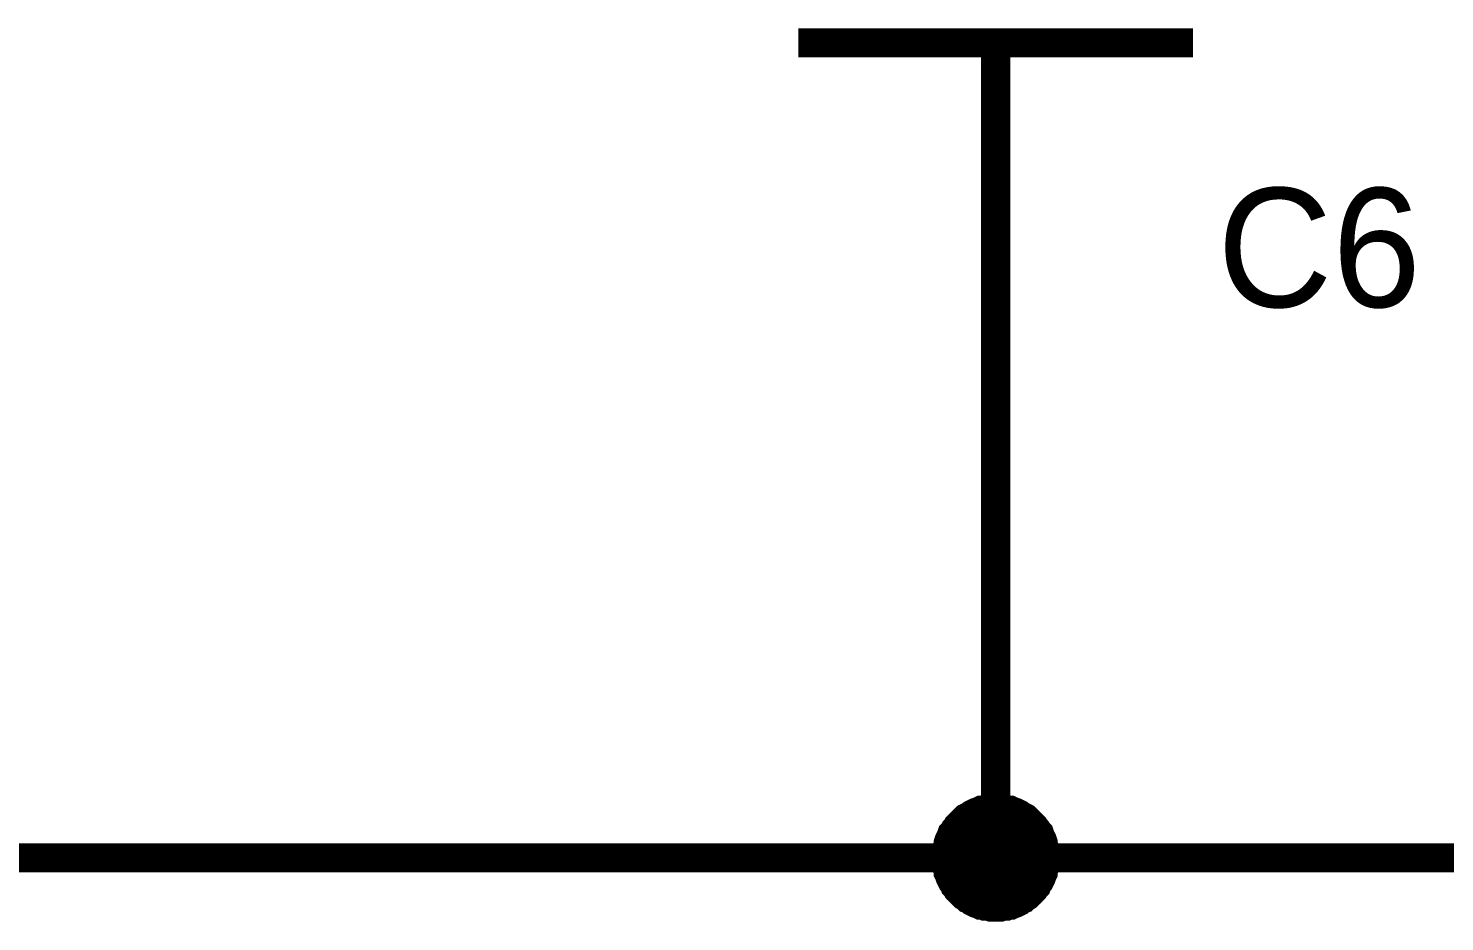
# Model space of a CAD drawing. Header units: millimetres. Extents: x 0 to 11.5, y 0 to 7.6.
# Drawn here: x 5.808 to 6.382, y 2.574 to 2.936 of the extents above; entities that cross this region are included whole.
import ezdxf

# ---------------------------------------------------------------- set-up
doc = ezdxf.new("R2010")
doc.units = ezdxf.units.MM
doc.header["$MEASUREMENT"] = 0
doc.layers.add('Sheet', color=255, linetype='Continuous')

msp = doc.modelspace()

# ---------------------------------------------------------------- linework, layer by layer
at = {"layer": 'Sheet'}
for points, const_width in [([(6.27992, 2.92992), (6.12012, 2.92992)], 0.0118), ([(6.20002, 2.89976), (6.20002, 2.92992)], 0.0118), ([(6.20002, 2.89976), (6.20002, 2.79986)], 0.0118), ([(6.20002, 2.79986), (6.20002, 2.59968), (5.70025, 2.59968)], 0.0118), ([(6.18004, 2.59968), (6.18004, 2.60081), (6.18004, 2.60194), (6.18042, 2.6027), (6.18042, 2.60383), (6.1808, 2.60458), (6.1808, 2.60571), (6.18117, 2.60685), (6.18155, 2.6076), (6.18193, 2.60835), (6.18231, 2.60948), (6.18306, 2.61024), (6.18344, 2.61099), (6.18419, 2.61175), (6.18457, 2.6125), (6.18532, 2.61325), (6.18607, 2.61401), (6.18645, 2.61438), (6.18721, 2.61514), (6.18796, 2.61589), (6.18871, 2.61627), (6.18984, 2.61665), (6.1906, 2.6174), (6.19135, 2.61778), (6.1921, 2.61815), (6.19324, 2.61853), (6.19399, 2.61891), (6.19512, 2.61891), (6.19587, 2.61929), (6.197, 2.61929), (6.19814, 2.61966), (6.19889, 2.61966), (6.20002, 2.61966)], 0.0118), ([(6.18004, 2.59968), (6.18004, 2.60081), (6.18004, 2.60194), (6.18042, 2.6027), (6.18042, 2.60383), (6.1808, 2.60458), (6.1808, 2.60571), (6.18117, 2.60685), (6.18155, 2.6076), (6.18193, 2.60835), (6.18231, 2.60948), (6.18306, 2.61024), (6.18344, 2.61099), (6.18419, 2.61175), (6.18457, 2.6125), (6.18532, 2.61325), (6.18607, 2.61401), (6.18645, 2.61438), (6.18721, 2.61514), (6.18796, 2.61589), (6.18871, 2.61627), (6.18984, 2.61665), (6.1906, 2.6174), (6.19135, 2.61778), (6.1921, 2.61815), (6.19324, 2.61853), (6.19399, 2.61891), (6.19512, 2.61891), (6.19587, 2.61929), (6.197, 2.61929), (6.19814, 2.61966), (6.19889, 2.61966), (6.20002, 2.61966)], 0.0118), ([(6.18004, 2.59968), (6.18004, 2.60081), (6.18004, 2.60194), (6.18042, 2.6027), (6.18042, 2.60383), (6.1808, 2.60458), (6.1808, 2.60571), (6.18117, 2.60685), (6.18155, 2.6076), (6.18193, 2.60835), (6.18231, 2.60948), (6.18306, 2.61024), (6.18344, 2.61099), (6.18419, 2.61175), (6.18457, 2.6125), (6.18532, 2.61325), (6.18607, 2.61401), (6.18645, 2.61438), (6.18721, 2.61514), (6.18796, 2.61589), (6.18871, 2.61627), (6.18984, 2.61665), (6.1906, 2.6174), (6.19135, 2.61778), (6.1921, 2.61815), (6.19324, 2.61853), (6.19399, 2.61891), (6.19512, 2.61891), (6.19587, 2.61929), (6.197, 2.61929), (6.19814, 2.61966), (6.19889, 2.61966), (6.20002, 2.61966)], 0.0118), ([(6.18004, 2.59968), (6.18004, 2.60081), (6.18004, 2.60194), (6.18042, 2.6027), (6.18042, 2.60383), (6.1808, 2.60458), (6.1808, 2.60571), (6.18117, 2.60685), (6.18155, 2.6076), (6.18193, 2.60835), (6.18231, 2.60948), (6.18306, 2.61024), (6.18344, 2.61099), (6.18419, 2.61175), (6.18457, 2.6125), (6.18532, 2.61325), (6.18607, 2.61401), (6.18645, 2.61438), (6.18721, 2.61514), (6.18796, 2.61589), (6.18871, 2.61627), (6.18984, 2.61665), (6.1906, 2.6174), (6.19135, 2.61778), (6.1921, 2.61815), (6.19324, 2.61853), (6.19399, 2.61891), (6.19512, 2.61891), (6.19587, 2.61929), (6.197, 2.61929), (6.19814, 2.61966), (6.19889, 2.61966), (6.20002, 2.61966)], 0.0118), ([(6.18004, 2.59968), (6.18004, 2.60081), (6.18004, 2.60194), (6.18042, 2.6027), (6.18042, 2.60383), (6.1808, 2.60458), (6.1808, 2.60571), (6.18117, 2.60685), (6.18155, 2.6076), (6.18193, 2.60835), (6.18231, 2.60948), (6.18306, 2.61024), (6.18344, 2.61099), (6.18419, 2.61175), (6.18457, 2.6125), (6.18532, 2.61325), (6.18607, 2.61401), (6.18645, 2.61438), (6.18721, 2.61514), (6.18796, 2.61589), (6.18871, 2.61627), (6.18984, 2.61665), (6.1906, 2.6174), (6.19135, 2.61778), (6.1921, 2.61815), (6.19324, 2.61853), (6.19399, 2.61891), (6.19512, 2.61891), (6.19587, 2.61929), (6.197, 2.61929), (6.19814, 2.61966), (6.19889, 2.61966), (6.20002, 2.61966)], 0.0039), ([(6.18004, 2.59968), (6.18004, 2.60081), (6.18004, 2.60194), (6.18042, 2.6027), (6.18042, 2.60383), (6.1808, 2.60458), (6.1808, 2.60571), (6.18117, 2.60685), (6.18155, 2.6076), (6.18193, 2.60835), (6.18231, 2.60948), (6.18306, 2.61024), (6.18344, 2.61099), (6.18419, 2.61175), (6.18457, 2.6125), (6.18532, 2.61325), (6.18607, 2.61401), (6.18645, 2.61438), (6.18721, 2.61514), (6.18796, 2.61589), (6.18871, 2.61627), (6.18984, 2.61665), (6.1906, 2.6174), (6.19135, 2.61778), (6.1921, 2.61815), (6.19324, 2.61853), (6.19399, 2.61891), (6.19512, 2.61891), (6.19587, 2.61929), (6.197, 2.61929), (6.19814, 2.61966), (6.19889, 2.61966), (6.20002, 2.61966)], 0.0039), ([(6.18004, 2.59968), (6.18004, 2.60081), (6.18004, 2.60194), (6.18042, 2.6027), (6.18042, 2.60383), (6.1808, 2.60458), (6.1808, 2.60571), (6.18117, 2.60685), (6.18155, 2.6076), (6.18193, 2.60835), (6.18231, 2.60948), (6.18306, 2.61024), (6.18344, 2.61099), (6.18419, 2.61175), (6.18457, 2.6125), (6.18532, 2.61325), (6.18607, 2.61401), (6.18645, 2.61438), (6.18721, 2.61514), (6.18796, 2.61589), (6.18871, 2.61627), (6.18984, 2.61665), (6.1906, 2.6174), (6.19135, 2.61778), (6.1921, 2.61815), (6.19324, 2.61853), (6.19399, 2.61891), (6.19512, 2.61891), (6.19587, 2.61929), (6.197, 2.61929), (6.19814, 2.61966), (6.19889, 2.61966), (6.20002, 2.61966)], 0.0039), ([(6.18004, 2.59968), (6.18004, 2.60081), (6.18004, 2.60194), (6.18042, 2.6027), (6.18042, 2.60383), (6.1808, 2.60458), (6.1808, 2.60571), (6.18117, 2.60685), (6.18155, 2.6076), (6.18193, 2.60835), (6.18231, 2.60948), (6.18306, 2.61024), (6.18344, 2.61099), (6.18419, 2.61175), (6.18457, 2.6125), (6.18532, 2.61325), (6.18607, 2.61401), (6.18645, 2.61438), (6.18721, 2.61514), (6.18796, 2.61589), (6.18871, 2.61627), (6.18984, 2.61665), (6.1906, 2.6174), (6.19135, 2.61778), (6.1921, 2.61815), (6.19324, 2.61853), (6.19399, 2.61891), (6.19512, 2.61891), (6.19587, 2.61929), (6.197, 2.61929), (6.19814, 2.61966), (6.19889, 2.61966), (6.20002, 2.61966)], 0.0039), ([(6.20002, 2.61966), (6.20002, 2.61966)], 0.0118), ([(6.20002, 2.61966), (6.20115, 2.61966), (6.2019, 2.61966), (6.20303, 2.61929), (6.20417, 2.61929), (6.20492, 2.61891), (6.20605, 2.61891), (6.2068, 2.61853), (6.20793, 2.61815), (6.20869, 2.61778), (6.20944, 2.6174), (6.2102, 2.61665), (6.21133, 2.61627), (6.21208, 2.61589), (6.21283, 2.61514), (6.21359, 2.61438), (6.21396, 2.61401), (6.21472, 2.61325), (6.21547, 2.6125), (6.21585, 2.61175), (6.2166, 2.61099), (6.21698, 2.61024), (6.21773, 2.60948), (6.21811, 2.60835), (6.21849, 2.6076), (6.21886, 2.60685), (6.21924, 2.60571), (6.21924, 2.60458), (6.21962, 2.60383), (6.21962, 2.6027), (6.22, 2.60194), (6.22, 2.60081), (6.22, 2.59968)], 0.0118), ([(6.20002, 2.61966), (6.20002, 2.61966)], 0.0118), ([(6.20002, 2.61966), (6.20115, 2.61966), (6.2019, 2.61966), (6.20303, 2.61929), (6.20417, 2.61929), (6.20492, 2.61891), (6.20605, 2.61891), (6.2068, 2.61853), (6.20793, 2.61815), (6.20869, 2.61778), (6.20944, 2.6174), (6.2102, 2.61665), (6.21133, 2.61627), (6.21208, 2.61589), (6.21283, 2.61514), (6.21359, 2.61438), (6.21396, 2.61401), (6.21472, 2.61325), (6.21547, 2.6125), (6.21585, 2.61175), (6.2166, 2.61099), (6.21698, 2.61024), (6.21773, 2.60948), (6.21811, 2.60835), (6.21849, 2.6076), (6.21886, 2.60685), (6.21924, 2.60571), (6.21924, 2.60458), (6.21962, 2.60383), (6.21962, 2.6027), (6.22, 2.60194), (6.22, 2.60081), (6.22, 2.59968)], 0.0118), ([(6.20002, 2.61966), (6.20002, 2.61966)], 0.0118), ([(6.20002, 2.61966), (6.20115, 2.61966), (6.2019, 2.61966), (6.20303, 2.61929), (6.20417, 2.61929), (6.20492, 2.61891), (6.20605, 2.61891), (6.2068, 2.61853), (6.20793, 2.61815), (6.20869, 2.61778), (6.20944, 2.6174), (6.2102, 2.61665), (6.21133, 2.61627), (6.21208, 2.61589), (6.21283, 2.61514), (6.21359, 2.61438), (6.21396, 2.61401), (6.21472, 2.61325), (6.21547, 2.6125), (6.21585, 2.61175), (6.2166, 2.61099), (6.21698, 2.61024), (6.21773, 2.60948), (6.21811, 2.60835), (6.21849, 2.6076), (6.21886, 2.60685), (6.21924, 2.60571), (6.21924, 2.60458), (6.21962, 2.60383), (6.21962, 2.6027), (6.22, 2.60194), (6.22, 2.60081), (6.22, 2.59968)], 0.0118), ([(6.20002, 2.61966), (6.20002, 2.61966)], 0.0118), ([(6.20002, 2.61966), (6.20115, 2.61966), (6.2019, 2.61966), (6.20303, 2.61929), (6.20417, 2.61929), (6.20492, 2.61891), (6.20605, 2.61891), (6.2068, 2.61853), (6.20793, 2.61815), (6.20869, 2.61778), (6.20944, 2.6174), (6.2102, 2.61665), (6.21133, 2.61627), (6.21208, 2.61589), (6.21283, 2.61514), (6.21359, 2.61438), (6.21396, 2.61401), (6.21472, 2.61325), (6.21547, 2.6125), (6.21585, 2.61175), (6.2166, 2.61099), (6.21698, 2.61024), (6.21773, 2.60948), (6.21811, 2.60835), (6.21849, 2.6076), (6.21886, 2.60685), (6.21924, 2.60571), (6.21924, 2.60458), (6.21962, 2.60383), (6.21962, 2.6027), (6.22, 2.60194), (6.22, 2.60081), (6.22, 2.59968)], 0.0118), ([(6.20002, 2.61966), (6.20002, 2.61966)], 0.0039), ([(6.20002, 2.61966), (6.20115, 2.61966), (6.2019, 2.61966), (6.20303, 2.61929), (6.20417, 2.61929), (6.20492, 2.61891), (6.20605, 2.61891), (6.2068, 2.61853), (6.20793, 2.61815), (6.20869, 2.61778), (6.20944, 2.6174), (6.2102, 2.61665), (6.21133, 2.61627), (6.21208, 2.61589), (6.21283, 2.61514), (6.21359, 2.61438), (6.21396, 2.61401), (6.21472, 2.61325), (6.21547, 2.6125), (6.21585, 2.61175), (6.2166, 2.61099), (6.21698, 2.61024), (6.21773, 2.60948), (6.21811, 2.60835), (6.21849, 2.6076), (6.21886, 2.60685), (6.21924, 2.60571), (6.21924, 2.60458), (6.21962, 2.60383), (6.21962, 2.6027), (6.22, 2.60194), (6.22, 2.60081), (6.22, 2.59968)], 0.0039), ([(6.20002, 2.61966), (6.20002, 2.61966)], 0.0039), ([(6.20002, 2.61966), (6.20115, 2.61966), (6.2019, 2.61966), (6.20303, 2.61929), (6.20417, 2.61929), (6.20492, 2.61891), (6.20605, 2.61891), (6.2068, 2.61853), (6.20793, 2.61815), (6.20869, 2.61778), (6.20944, 2.6174), (6.2102, 2.61665), (6.21133, 2.61627), (6.21208, 2.61589), (6.21283, 2.61514), (6.21359, 2.61438), (6.21396, 2.61401), (6.21472, 2.61325), (6.21547, 2.6125), (6.21585, 2.61175), (6.2166, 2.61099), (6.21698, 2.61024), (6.21773, 2.60948), (6.21811, 2.60835), (6.21849, 2.6076), (6.21886, 2.60685), (6.21924, 2.60571), (6.21924, 2.60458), (6.21962, 2.60383), (6.21962, 2.6027), (6.22, 2.60194), (6.22, 2.60081), (6.22, 2.59968)], 0.0039), ([(6.20002, 2.61966), (6.20002, 2.61966)], 0.0039), ([(6.20002, 2.61966), (6.20115, 2.61966), (6.2019, 2.61966), (6.20303, 2.61929), (6.20417, 2.61929), (6.20492, 2.61891), (6.20605, 2.61891), (6.2068, 2.61853), (6.20793, 2.61815), (6.20869, 2.61778), (6.20944, 2.6174), (6.2102, 2.61665), (6.21133, 2.61627), (6.21208, 2.61589), (6.21283, 2.61514), (6.21359, 2.61438), (6.21396, 2.61401), (6.21472, 2.61325), (6.21547, 2.6125), (6.21585, 2.61175), (6.2166, 2.61099), (6.21698, 2.61024), (6.21773, 2.60948), (6.21811, 2.60835), (6.21849, 2.6076), (6.21886, 2.60685), (6.21924, 2.60571), (6.21924, 2.60458), (6.21962, 2.60383), (6.21962, 2.6027), (6.22, 2.60194), (6.22, 2.60081), (6.22, 2.59968)], 0.0039), ([(6.20002, 2.61966), (6.20002, 2.61966)], 0.0039), ([(6.20002, 2.61966), (6.20115, 2.61966), (6.2019, 2.61966), (6.20303, 2.61929), (6.20417, 2.61929), (6.20492, 2.61891), (6.20605, 2.61891), (6.2068, 2.61853), (6.20793, 2.61815), (6.20869, 2.61778), (6.20944, 2.6174), (6.2102, 2.61665), (6.21133, 2.61627), (6.21208, 2.61589), (6.21283, 2.61514), (6.21359, 2.61438), (6.21396, 2.61401), (6.21472, 2.61325), (6.21547, 2.6125), (6.21585, 2.61175), (6.2166, 2.61099), (6.21698, 2.61024), (6.21773, 2.60948), (6.21811, 2.60835), (6.21849, 2.6076), (6.21886, 2.60685), (6.21924, 2.60571), (6.21924, 2.60458), (6.21962, 2.60383), (6.21962, 2.6027), (6.22, 2.60194), (6.22, 2.60081), (6.22, 2.59968)], 0.0039), ([(6.20002, 2.5797), (6.19889, 2.5797), (6.19814, 2.5797), (6.197, 2.58008), (6.19587, 2.58008), (6.19512, 2.58046), (6.19399, 2.58046), (6.19324, 2.58083), (6.1921, 2.58121), (6.19135, 2.58159), (6.1906, 2.58196), (6.18984, 2.58272), (6.18871, 2.5831), (6.18796, 2.58385), (6.18721, 2.58423), (6.18645, 2.58498), (6.18607, 2.58573), (6.18532, 2.58611), (6.18457, 2.58687), (6.18419, 2.58762), (6.18344, 2.58837), (6.18306, 2.5895), (6.18231, 2.59026), (6.18193, 2.59101), (6.18155, 2.59177), (6.18117, 2.5929), (6.1808, 2.59365), (6.1808, 2.59478), (6.18042, 2.59554), (6.18042, 2.59667), (6.18004, 2.5978), (6.18004, 2.59855), (6.18004, 2.59968)], 0.0118), ([(6.18004, 2.59968), (6.18004, 2.59968)], 0.0118), ([(6.20002, 2.5797), (6.19889, 2.5797), (6.19814, 2.5797), (6.197, 2.58008), (6.19587, 2.58008), (6.19512, 2.58046), (6.19399, 2.58046), (6.19324, 2.58083), (6.1921, 2.58121), (6.19135, 2.58159), (6.1906, 2.58196), (6.18984, 2.58272), (6.18871, 2.5831), (6.18796, 2.58385), (6.18721, 2.58423), (6.18645, 2.58498), (6.18607, 2.58573), (6.18532, 2.58611), (6.18457, 2.58687), (6.18419, 2.58762), (6.18344, 2.58837), (6.18306, 2.5895), (6.18231, 2.59026), (6.18193, 2.59101), (6.18155, 2.59177), (6.18117, 2.5929), (6.1808, 2.59365), (6.1808, 2.59478), (6.18042, 2.59554), (6.18042, 2.59667), (6.18004, 2.5978), (6.18004, 2.59855), (6.18004, 2.59968)], 0.0118), ([(6.18004, 2.59968), (6.18004, 2.59968)], 0.0118), ([(6.20002, 2.5797), (6.19889, 2.5797), (6.19814, 2.5797), (6.197, 2.58008), (6.19587, 2.58008), (6.19512, 2.58046), (6.19399, 2.58046), (6.19324, 2.58083), (6.1921, 2.58121), (6.19135, 2.58159), (6.1906, 2.58196), (6.18984, 2.58272), (6.18871, 2.5831), (6.18796, 2.58385), (6.18721, 2.58423), (6.18645, 2.58498), (6.18607, 2.58573), (6.18532, 2.58611), (6.18457, 2.58687), (6.18419, 2.58762), (6.18344, 2.58837), (6.18306, 2.5895), (6.18231, 2.59026), (6.18193, 2.59101), (6.18155, 2.59177), (6.18117, 2.5929), (6.1808, 2.59365), (6.1808, 2.59478), (6.18042, 2.59554), (6.18042, 2.59667), (6.18004, 2.5978), (6.18004, 2.59855), (6.18004, 2.59968)], 0.0118), ([(6.18004, 2.59968), (6.18004, 2.59968)], 0.0118), ([(6.20002, 2.5797), (6.19889, 2.5797), (6.19814, 2.5797), (6.197, 2.58008), (6.19587, 2.58008), (6.19512, 2.58046), (6.19399, 2.58046), (6.19324, 2.58083), (6.1921, 2.58121), (6.19135, 2.58159), (6.1906, 2.58196), (6.18984, 2.58272), (6.18871, 2.5831), (6.18796, 2.58385), (6.18721, 2.58423), (6.18645, 2.58498), (6.18607, 2.58573), (6.18532, 2.58611), (6.18457, 2.58687), (6.18419, 2.58762), (6.18344, 2.58837), (6.18306, 2.5895), (6.18231, 2.59026), (6.18193, 2.59101), (6.18155, 2.59177), (6.18117, 2.5929), (6.1808, 2.59365), (6.1808, 2.59478), (6.18042, 2.59554), (6.18042, 2.59667), (6.18004, 2.5978), (6.18004, 2.59855), (6.18004, 2.59968)], 0.0118), ([(6.18004, 2.59968), (6.18004, 2.59968)], 0.0118), ([(6.22, 2.59968), (6.22, 2.59855), (6.22, 2.5978), (6.21962, 2.59667), (6.21962, 2.59554), (6.21924, 2.59478), (6.21924, 2.59365), (6.21886, 2.5929), (6.21849, 2.59177), (6.21811, 2.59101), (6.21773, 2.59026), (6.21698, 2.5895), (6.2166, 2.58837), (6.21585, 2.58762), (6.21547, 2.58687), (6.21472, 2.58611), (6.21396, 2.58573), (6.21359, 2.58498), (6.21283, 2.58423), (6.21208, 2.58385), (6.21133, 2.5831), (6.2102, 2.58272), (6.20944, 2.58196), (6.20869, 2.58159), (6.20793, 2.58121), (6.2068, 2.58083), (6.20605, 2.58046), (6.20492, 2.58046), (6.20417, 2.58008), (6.20303, 2.58008), (6.2019, 2.5797), (6.20115, 2.5797), (6.20002, 2.5797)], 0.0118), ([(7.19994, 2.59968), (6.20002, 2.59968)], 0.0118), ([(6.22, 2.59968), (6.22, 2.59855), (6.22, 2.5978), (6.21962, 2.59667), (6.21962, 2.59554), (6.21924, 2.59478), (6.21924, 2.59365), (6.21886, 2.5929), (6.21849, 2.59177), (6.21811, 2.59101), (6.21773, 2.59026), (6.21698, 2.5895), (6.2166, 2.58837), (6.21585, 2.58762), (6.21547, 2.58687), (6.21472, 2.58611), (6.21396, 2.58573), (6.21359, 2.58498), (6.21283, 2.58423), (6.21208, 2.58385), (6.21133, 2.5831), (6.2102, 2.58272), (6.20944, 2.58196), (6.20869, 2.58159), (6.20793, 2.58121), (6.2068, 2.58083), (6.20605, 2.58046), (6.20492, 2.58046), (6.20417, 2.58008), (6.20303, 2.58008), (6.2019, 2.5797), (6.20115, 2.5797), (6.20002, 2.5797)], 0.0118), ([(6.22, 2.59968), (6.22, 2.59855), (6.22, 2.5978), (6.21962, 2.59667), (6.21962, 2.59554), (6.21924, 2.59478), (6.21924, 2.59365), (6.21886, 2.5929), (6.21849, 2.59177), (6.21811, 2.59101), (6.21773, 2.59026), (6.21698, 2.5895), (6.2166, 2.58837), (6.21585, 2.58762), (6.21547, 2.58687), (6.21472, 2.58611), (6.21396, 2.58573), (6.21359, 2.58498), (6.21283, 2.58423), (6.21208, 2.58385), (6.21133, 2.5831), (6.2102, 2.58272), (6.20944, 2.58196), (6.20869, 2.58159), (6.20793, 2.58121), (6.2068, 2.58083), (6.20605, 2.58046), (6.20492, 2.58046), (6.20417, 2.58008), (6.20303, 2.58008), (6.2019, 2.5797), (6.20115, 2.5797), (6.20002, 2.5797)], 0.0118), ([(6.22, 2.59968), (6.22, 2.59855), (6.22, 2.5978), (6.21962, 2.59667), (6.21962, 2.59554), (6.21924, 2.59478), (6.21924, 2.59365), (6.21886, 2.5929), (6.21849, 2.59177), (6.21811, 2.59101), (6.21773, 2.59026), (6.21698, 2.5895), (6.2166, 2.58837), (6.21585, 2.58762), (6.21547, 2.58687), (6.21472, 2.58611), (6.21396, 2.58573), (6.21359, 2.58498), (6.21283, 2.58423), (6.21208, 2.58385), (6.21133, 2.5831), (6.2102, 2.58272), (6.20944, 2.58196), (6.20869, 2.58159), (6.20793, 2.58121), (6.2068, 2.58083), (6.20605, 2.58046), (6.20492, 2.58046), (6.20417, 2.58008), (6.20303, 2.58008), (6.2019, 2.5797), (6.20115, 2.5797), (6.20002, 2.5797)], 0.0118), ([(6.22, 2.59968), (6.22, 2.59968), (6.22, 2.59968), (6.22, 2.59968), (6.22, 2.59968), (6.22, 2.59968), (6.22, 2.59968), (6.22, 2.59968), (6.22, 2.59968), (6.22, 2.59968), (6.22, 2.59968), (6.22, 2.59968), (6.22, 2.59968), (6.22, 2.59968), (6.22, 2.59968), (6.22, 2.59968), (6.22, 2.59968), (6.22, 2.59968), (6.22, 2.59968), (6.22, 2.59968), (6.22, 2.59968), (6.22, 2.59968), (6.22, 2.59968), (6.22, 2.59968), (6.22, 2.59968), (6.22, 2.59968), (6.22, 2.59968), (6.22, 2.59968), (6.22, 2.59968), (6.22, 2.59968), (6.22, 2.59968), (6.22, 2.59968), (6.22, 2.59968)], 0.0118), ([(6.22, 2.59968), (6.22, 2.59968)], 0.0118), ([(6.22, 2.59968), (6.22, 2.59968), (6.22, 2.59968), (6.22, 2.59968), (6.22, 2.59968), (6.22, 2.59968), (6.22, 2.59968), (6.22, 2.59968), (6.22, 2.59968), (6.22, 2.59968), (6.22, 2.59968), (6.22, 2.59968), (6.22, 2.59968), (6.22, 2.59968), (6.22, 2.59968), (6.22, 2.59968), (6.22, 2.59968), (6.22, 2.59968), (6.22, 2.59968), (6.22, 2.59968), (6.22, 2.59968), (6.22, 2.59968), (6.22, 2.59968), (6.22, 2.59968), (6.22, 2.59968), (6.22, 2.59968), (6.22, 2.59968), (6.22, 2.59968), (6.22, 2.59968), (6.22, 2.59968), (6.22, 2.59968), (6.22, 2.59968), (6.22, 2.59968)], 0.0118), ([(6.22, 2.59968), (6.22, 2.59968)], 0.0118), ([(6.22, 2.59968), (6.22, 2.59968), (6.22, 2.59968), (6.22, 2.59968), (6.22, 2.59968), (6.22, 2.59968), (6.22, 2.59968), (6.22, 2.59968), (6.22, 2.59968), (6.22, 2.59968), (6.22, 2.59968), (6.22, 2.59968), (6.22, 2.59968), (6.22, 2.59968), (6.22, 2.59968), (6.22, 2.59968), (6.22, 2.59968), (6.22, 2.59968), (6.22, 2.59968), (6.22, 2.59968), (6.22, 2.59968), (6.22, 2.59968), (6.22, 2.59968), (6.22, 2.59968), (6.22, 2.59968), (6.22, 2.59968), (6.22, 2.59968), (6.22, 2.59968), (6.22, 2.59968), (6.22, 2.59968), (6.22, 2.59968), (6.22, 2.59968), (6.22, 2.59968)], 0.0118), ([(6.22, 2.59968), (6.22, 2.59968)], 0.0118), ([(6.22, 2.59968), (6.22, 2.59968), (6.22, 2.59968), (6.22, 2.59968), (6.22, 2.59968), (6.22, 2.59968), (6.22, 2.59968), (6.22, 2.59968), (6.22, 2.59968), (6.22, 2.59968), (6.22, 2.59968), (6.22, 2.59968), (6.22, 2.59968), (6.22, 2.59968), (6.22, 2.59968), (6.22, 2.59968), (6.22, 2.59968), (6.22, 2.59968), (6.22, 2.59968), (6.22, 2.59968), (6.22, 2.59968), (6.22, 2.59968), (6.22, 2.59968), (6.22, 2.59968), (6.22, 2.59968), (6.22, 2.59968), (6.22, 2.59968), (6.22, 2.59968), (6.22, 2.59968), (6.22, 2.59968), (6.22, 2.59968), (6.22, 2.59968), (6.22, 2.59968)], 0.0118), ([(6.22, 2.59968), (6.22, 2.59968)], 0.0118), ([(6.20002, 2.5797), (6.19889, 2.5797), (6.19814, 2.5797), (6.197, 2.58008), (6.19587, 2.58008), (6.19512, 2.58046), (6.19399, 2.58046), (6.19324, 2.58083), (6.1921, 2.58121), (6.19135, 2.58159), (6.1906, 2.58196), (6.18984, 2.58272), (6.18871, 2.5831), (6.18796, 2.58385), (6.18721, 2.58423), (6.18645, 2.58498), (6.18607, 2.58573), (6.18532, 2.58611), (6.18457, 2.58687), (6.18419, 2.58762), (6.18344, 2.58837), (6.18306, 2.5895), (6.18231, 2.59026), (6.18193, 2.59101), (6.18155, 2.59177), (6.18117, 2.5929), (6.1808, 2.59365), (6.1808, 2.59478), (6.18042, 2.59554), (6.18042, 2.59667), (6.18004, 2.5978), (6.18004, 2.59855), (6.18004, 2.59968)], 0.0039), ([(6.18004, 2.59968), (6.18004, 2.59968)], 0.0039), ([(6.20002, 2.5797), (6.19889, 2.5797), (6.19814, 2.5797), (6.197, 2.58008), (6.19587, 2.58008), (6.19512, 2.58046), (6.19399, 2.58046), (6.19324, 2.58083), (6.1921, 2.58121), (6.19135, 2.58159), (6.1906, 2.58196), (6.18984, 2.58272), (6.18871, 2.5831), (6.18796, 2.58385), (6.18721, 2.58423), (6.18645, 2.58498), (6.18607, 2.58573), (6.18532, 2.58611), (6.18457, 2.58687), (6.18419, 2.58762), (6.18344, 2.58837), (6.18306, 2.5895), (6.18231, 2.59026), (6.18193, 2.59101), (6.18155, 2.59177), (6.18117, 2.5929), (6.1808, 2.59365), (6.1808, 2.59478), (6.18042, 2.59554), (6.18042, 2.59667), (6.18004, 2.5978), (6.18004, 2.59855), (6.18004, 2.59968)], 0.0039), ([(6.18004, 2.59968), (6.18004, 2.59968)], 0.0039), ([(6.20002, 2.5797), (6.19889, 2.5797), (6.19814, 2.5797), (6.197, 2.58008), (6.19587, 2.58008), (6.19512, 2.58046), (6.19399, 2.58046), (6.19324, 2.58083), (6.1921, 2.58121), (6.19135, 2.58159), (6.1906, 2.58196), (6.18984, 2.58272), (6.18871, 2.5831), (6.18796, 2.58385), (6.18721, 2.58423), (6.18645, 2.58498), (6.18607, 2.58573), (6.18532, 2.58611), (6.18457, 2.58687), (6.18419, 2.58762), (6.18344, 2.58837), (6.18306, 2.5895), (6.18231, 2.59026), (6.18193, 2.59101), (6.18155, 2.59177), (6.18117, 2.5929), (6.1808, 2.59365), (6.1808, 2.59478), (6.18042, 2.59554), (6.18042, 2.59667), (6.18004, 2.5978), (6.18004, 2.59855), (6.18004, 2.59968)], 0.0039), ([(6.18004, 2.59968), (6.18004, 2.59968)], 0.0039), ([(6.20002, 2.5797), (6.19889, 2.5797), (6.19814, 2.5797), (6.197, 2.58008), (6.19587, 2.58008), (6.19512, 2.58046), (6.19399, 2.58046), (6.19324, 2.58083), (6.1921, 2.58121), (6.19135, 2.58159), (6.1906, 2.58196), (6.18984, 2.58272), (6.18871, 2.5831), (6.18796, 2.58385), (6.18721, 2.58423), (6.18645, 2.58498), (6.18607, 2.58573), (6.18532, 2.58611), (6.18457, 2.58687), (6.18419, 2.58762), (6.18344, 2.58837), (6.18306, 2.5895), (6.18231, 2.59026), (6.18193, 2.59101), (6.18155, 2.59177), (6.18117, 2.5929), (6.1808, 2.59365), (6.1808, 2.59478), (6.18042, 2.59554), (6.18042, 2.59667), (6.18004, 2.5978), (6.18004, 2.59855), (6.18004, 2.59968)], 0.0039), ([(6.18004, 2.59968), (6.18004, 2.59968)], 0.0039), ([(6.22, 2.59968), (6.22, 2.59855), (6.22, 2.5978), (6.21962, 2.59667), (6.21962, 2.59554), (6.21924, 2.59478), (6.21924, 2.59365), (6.21886, 2.5929), (6.21849, 2.59177), (6.21811, 2.59101), (6.21773, 2.59026), (6.21698, 2.5895), (6.2166, 2.58837), (6.21585, 2.58762), (6.21547, 2.58687), (6.21472, 2.58611), (6.21396, 2.58573), (6.21359, 2.58498), (6.21283, 2.58423), (6.21208, 2.58385), (6.21133, 2.5831), (6.2102, 2.58272), (6.20944, 2.58196), (6.20869, 2.58159), (6.20793, 2.58121), (6.2068, 2.58083), (6.20605, 2.58046), (6.20492, 2.58046), (6.20417, 2.58008), (6.20303, 2.58008), (6.2019, 2.5797), (6.20115, 2.5797), (6.20002, 2.5797)], 0.0039), ([(6.22, 2.59968), (6.22, 2.59855), (6.22, 2.5978), (6.21962, 2.59667), (6.21962, 2.59554), (6.21924, 2.59478), (6.21924, 2.59365), (6.21886, 2.5929), (6.21849, 2.59177), (6.21811, 2.59101), (6.21773, 2.59026), (6.21698, 2.5895), (6.2166, 2.58837), (6.21585, 2.58762), (6.21547, 2.58687), (6.21472, 2.58611), (6.21396, 2.58573), (6.21359, 2.58498), (6.21283, 2.58423), (6.21208, 2.58385), (6.21133, 2.5831), (6.2102, 2.58272), (6.20944, 2.58196), (6.20869, 2.58159), (6.20793, 2.58121), (6.2068, 2.58083), (6.20605, 2.58046), (6.20492, 2.58046), (6.20417, 2.58008), (6.20303, 2.58008), (6.2019, 2.5797), (6.20115, 2.5797), (6.20002, 2.5797)], 0.0039), ([(6.22, 2.59968), (6.22, 2.59855), (6.22, 2.5978), (6.21962, 2.59667), (6.21962, 2.59554), (6.21924, 2.59478), (6.21924, 2.59365), (6.21886, 2.5929), (6.21849, 2.59177), (6.21811, 2.59101), (6.21773, 2.59026), (6.21698, 2.5895), (6.2166, 2.58837), (6.21585, 2.58762), (6.21547, 2.58687), (6.21472, 2.58611), (6.21396, 2.58573), (6.21359, 2.58498), (6.21283, 2.58423), (6.21208, 2.58385), (6.21133, 2.5831), (6.2102, 2.58272), (6.20944, 2.58196), (6.20869, 2.58159), (6.20793, 2.58121), (6.2068, 2.58083), (6.20605, 2.58046), (6.20492, 2.58046), (6.20417, 2.58008), (6.20303, 2.58008), (6.2019, 2.5797), (6.20115, 2.5797), (6.20002, 2.5797)], 0.0039), ([(6.22, 2.59968), (6.22, 2.59855), (6.22, 2.5978), (6.21962, 2.59667), (6.21962, 2.59554), (6.21924, 2.59478), (6.21924, 2.59365), (6.21886, 2.5929), (6.21849, 2.59177), (6.21811, 2.59101), (6.21773, 2.59026), (6.21698, 2.5895), (6.2166, 2.58837), (6.21585, 2.58762), (6.21547, 2.58687), (6.21472, 2.58611), (6.21396, 2.58573), (6.21359, 2.58498), (6.21283, 2.58423), (6.21208, 2.58385), (6.21133, 2.5831), (6.2102, 2.58272), (6.20944, 2.58196), (6.20869, 2.58159), (6.20793, 2.58121), (6.2068, 2.58083), (6.20605, 2.58046), (6.20492, 2.58046), (6.20417, 2.58008), (6.20303, 2.58008), (6.2019, 2.5797), (6.20115, 2.5797), (6.20002, 2.5797)], 0.0039), ([(6.22, 2.59968), (6.22, 2.59968), (6.22, 2.59968), (6.22, 2.59968), (6.22, 2.59968), (6.22, 2.59968), (6.22, 2.59968), (6.22, 2.59968), (6.22, 2.59968), (6.22, 2.59968), (6.22, 2.59968), (6.22, 2.59968), (6.22, 2.59968), (6.22, 2.59968), (6.22, 2.59968), (6.22, 2.59968), (6.22, 2.59968), (6.22, 2.59968), (6.22, 2.59968), (6.22, 2.59968), (6.22, 2.59968), (6.22, 2.59968), (6.22, 2.59968), (6.22, 2.59968), (6.22, 2.59968), (6.22, 2.59968), (6.22, 2.59968), (6.22, 2.59968), (6.22, 2.59968), (6.22, 2.59968), (6.22, 2.59968), (6.22, 2.59968), (6.22, 2.59968)], 0.0039), ([(6.22, 2.59968), (6.22, 2.59968)], 0.0039), ([(6.22, 2.59968), (6.22, 2.59968), (6.22, 2.59968), (6.22, 2.59968), (6.22, 2.59968), (6.22, 2.59968), (6.22, 2.59968), (6.22, 2.59968), (6.22, 2.59968), (6.22, 2.59968), (6.22, 2.59968), (6.22, 2.59968), (6.22, 2.59968), (6.22, 2.59968), (6.22, 2.59968), (6.22, 2.59968), (6.22, 2.59968), (6.22, 2.59968), (6.22, 2.59968), (6.22, 2.59968), (6.22, 2.59968), (6.22, 2.59968), (6.22, 2.59968), (6.22, 2.59968), (6.22, 2.59968), (6.22, 2.59968), (6.22, 2.59968), (6.22, 2.59968), (6.22, 2.59968), (6.22, 2.59968), (6.22, 2.59968), (6.22, 2.59968), (6.22, 2.59968)], 0.0039), ([(6.22, 2.59968), (6.22, 2.59968)], 0.0039), ([(6.22, 2.59968), (6.22, 2.59968), (6.22, 2.59968), (6.22, 2.59968), (6.22, 2.59968), (6.22, 2.59968), (6.22, 2.59968), (6.22, 2.59968), (6.22, 2.59968), (6.22, 2.59968), (6.22, 2.59968), (6.22, 2.59968), (6.22, 2.59968), (6.22, 2.59968), (6.22, 2.59968), (6.22, 2.59968), (6.22, 2.59968), (6.22, 2.59968), (6.22, 2.59968), (6.22, 2.59968), (6.22, 2.59968), (6.22, 2.59968), (6.22, 2.59968), (6.22, 2.59968), (6.22, 2.59968), (6.22, 2.59968), (6.22, 2.59968), (6.22, 2.59968), (6.22, 2.59968), (6.22, 2.59968), (6.22, 2.59968), (6.22, 2.59968), (6.22, 2.59968)], 0.0039), ([(6.22, 2.59968), (6.22, 2.59968)], 0.0039), ([(6.22, 2.59968), (6.22, 2.59968), (6.22, 2.59968), (6.22, 2.59968), (6.22, 2.59968), (6.22, 2.59968), (6.22, 2.59968), (6.22, 2.59968), (6.22, 2.59968), (6.22, 2.59968), (6.22, 2.59968), (6.22, 2.59968), (6.22, 2.59968), (6.22, 2.59968), (6.22, 2.59968), (6.22, 2.59968), (6.22, 2.59968), (6.22, 2.59968), (6.22, 2.59968), (6.22, 2.59968), (6.22, 2.59968), (6.22, 2.59968), (6.22, 2.59968), (6.22, 2.59968), (6.22, 2.59968), (6.22, 2.59968), (6.22, 2.59968), (6.22, 2.59968), (6.22, 2.59968), (6.22, 2.59968), (6.22, 2.59968), (6.22, 2.59968), (6.22, 2.59968)], 0.0039), ([(6.22, 2.59968), (6.22, 2.59968)], 0.0039)]:
    msp.add_lwpolyline(points, dxfattribs=dict(at, const_width=const_width))
at = {"layer": 'Sheet', "const_width": 0.02}
msp.add_lwpolyline([(6.19, 2.6, 1), (6.21, 2.6, 1)], format="xyb", close=True, dxfattribs=at)

# ---------------------------------------------------------------- texts
at = {"layer": 'Sheet'}
msp.add_text('C6', height=0.048254, dxfattribs=at).set_placement((6.28972, 2.82286))

doc.saveas('drawing.dxf')
